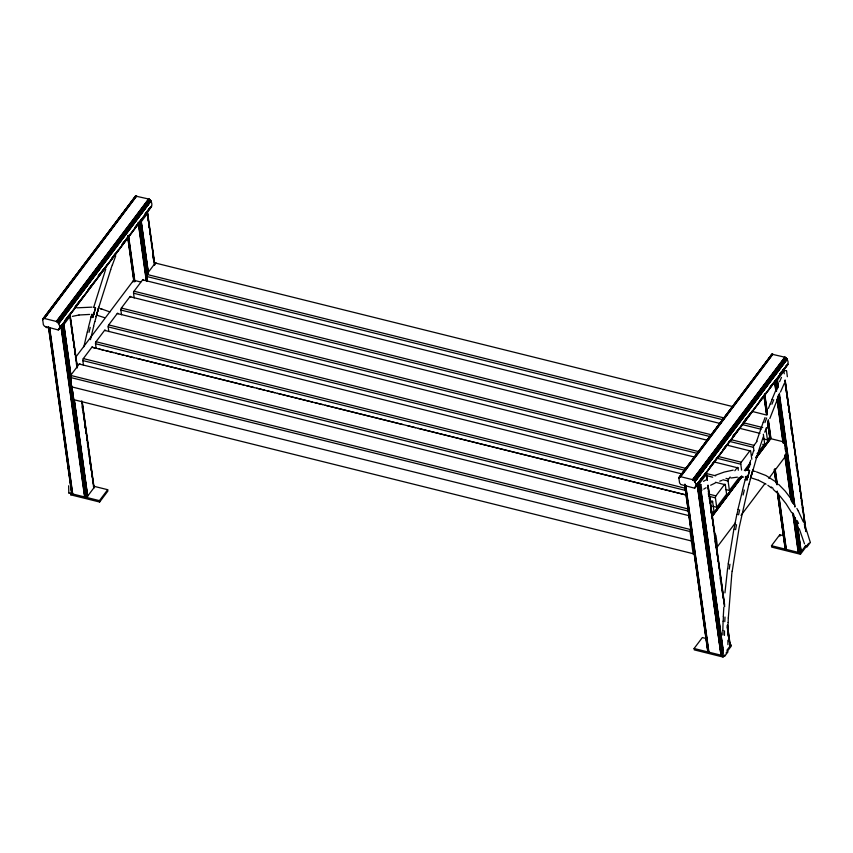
<?xml version="1.0" encoding="UTF-8"?>
<svg xmlns="http://www.w3.org/2000/svg" width="853" height="853" viewBox="0 0 853 853"><rect width="100%" height="100%" fill="white"/><g stroke="black" fill="none" stroke-linecap="round" stroke-linejoin="round"><path stroke-width="1.28" d="M727.225 626.059L730.04 646.116L729.784 644.537M784.248 373.795L783.811 370.703L782.649 369.861M722.832 635.037L722.917 630.484M724.432 635.442L724.506 630.879M722.822 630.42L723.099 621.197M728.014 626.987L728.142 622.487M728.142 622.498L728.313 617.956M723.195 621.272L723.397 616.623M724.794 621.677L724.997 617.018M42.661 319.406L43.364 324.705L44.559 326.304L57.503 329.759C61.523 329.994 59.475 322.157 56.351 321.453L44.249 318.457L42.661 319.406L135.542 196.073L148.582 198.994C151.525 199.826 153.305 205.893 150.544 207.343M678.86 477.776L680.459 476.646L692.561 479.653C695.685 480.356 697.733 488.193 693.713 487.948L680.769 484.504L679.564 482.905L678.86 477.776L771.912 354.219L784.781 357.183C787.841 357.919 789.91 365.308 786.146 365.532M728.313 617.967L731.65 575.988M769.161 439.796L770.76 438.677L782.862 441.673A2.314 1.514 37 0 1 785.144 443.955M723.301 616.548L723.824 607.165M745.906 476.806L747.793 477.328L749.574 470.398L746.876 480.228L748.198 475.324L747.623 477.392M724.933 592.888L727.577 568.684M749.019 484.173L757.176 455.545M731.554 575.924L732.13 571.158M732.226 571.222L739.114 527.783L748.913 484.152M727.673 568.738L728.323 563.844M729.272 569.132L729.923 564.238M728.227 563.79L733.879 529.255M60.979 326.699L84.607 496.947L87.699 496.051L93.926 487.777L93.414 486.242M783.886 371.162L777.392 380.043L774.855 380.875M733.985 529.286L734.945 524.328M735.574 529.692L736.544 524.734M734.838 524.296L736.875 514.38M736.981 514.412L738.058 509.454M738.581 514.807L739.647 509.849M83.85 346.776L87.294 331.934M737.952 509.422L742.718 489.665M97.402 311.91L96.101 316.708L98.756 307.133L97.615 311.761M90.439 339.654L93.67 326.358M87.401 331.966L88.616 327.03M89 332.361L90.215 327.424M743.091 495.007L744.317 490.07M88.509 326.998L91.058 317.167M742.611 489.643L745.159 479.802M93.574 326.326L94.811 321.506M91.879 314.33L93.521 314.757L94.107 312.678L92.774 317.583L95.525 307.794M94.918 321.528L96.197 316.719M91.804 314.725L91.143 317.177L91.921 314.352M746.236 476.145L745.245 479.823L746.002 476.998M750.203 479.354L752.527 470.877M95.568 307.965L93.563 314.757M751.514 474.556L750.587 477.861L752.858 469.779M93.862 307.357L95.461 307.794M747.932 470.035L749.542 470.429M98.852 307.144L110.751 269.569M749.233 465.141L750.661 460.289M752.122 455.449L753.615 450.629M758.648 450.832L763.264 436.832M785.165 547.797L786.327 549.407L778.64 493.972M756.686 441.065L763.211 422.224M105.793 268.94L93.67 307.432M110.645 269.569L112.276 264.974M764.746 432.204L766.378 427.62M112.383 264.974L115.72 255.879M763.328 422.224L765.034 417.575M764.928 422.619L766.634 417.981M769.822 418.524L776.827 400.729M768.414 408.395L770.206 403.853M770.323 403.853L772.136 399.343M771.922 404.247L773.735 399.737M772.029 399.353L775.74 390.45M780.484 392.039L784.248 383.519M779.557 381.707L781.497 377.399M96.656 315.141L98.49 308.317M71.727 492.085L71.62 493.29L72.718 493.994L49.645 327.701M707.937 650.274L707.83 651.489L708.918 652.182L685.844 485.901M42.821 318.947L135.542 196.073M42.661 319.758L135.883 195.987M43.844 318.425L136.075 195.966M44.047 318.436L136.277 195.966M44.249 318.457L136.48 195.987M44.463 318.5L136.693 196.041M56.351 321.453L148.582 198.994M56.565 321.517L148.795 199.058M56.778 321.602L149.008 199.133M56.991 321.698L149.222 199.239M57.204 321.816L149.435 199.357M57.407 321.944L149.638 199.485M57.599 322.093L149.829 199.634M57.78 322.253L150.011 199.783M57.951 322.413L150.181 199.954M58.111 322.594L150.331 200.135M58.249 322.775L150.469 200.316M58.367 322.967L150.597 200.508M58.462 323.159L150.693 200.7M58.548 323.351L150.778 200.892M58.601 323.543L150.832 201.084M58.644 323.735L150.874 201.276M75.203 306.568L76.802 304.457M98.266 275.956L99.854 273.845M122.118 244.289L123.706 242.177M145.17 213.666L146.759 211.555M65.073 320.323L68.261 316.1M75.416 306.6L80.182 300.267M88.136 289.7L92.113 284.422M98.468 275.977L104.034 268.588M111.988 258.032L115.166 253.81M122.32 244.31L127.097 237.976M135.041 227.42L139.018 222.143M145.383 213.698L150.149 207.364M58.121 329.823L59.71 327.712M65.276 320.323L71.641 311.878M75.618 306.6L83.562 296.044M88.339 289.711L94.694 281.266M98.671 275.988L107.414 264.377M112.191 258.032L118.546 249.588M122.523 244.31L129.677 234.81M135.243 227.42L141.609 218.976M145.586 213.698L150.352 207.364M58.313 329.812L151.535 206.031M58.654 329.716L151.535 206.383M58.942 329.546L151.45 206.703M84.82 496.99L61.021 325.43L63.9 324.492L70.117 316.207L69.434 314.586L69.797 317.22M146.705 280.744L138.655 222.676L141.299 221.705L147.526 213.421L147.174 211.992L154.574 265.048M75.874 356.981L133.207 280.84M74.019 399.769A1.45 0.597 -76 0 1 73.209 399.535L70.138 377.399A1.45 0.597 -76 0 1 70.639 375.416L79.212 364.039L690.088 515.937M83.477 365.265L82.816 360.563A1.45 0.597 -76 0 1 83.327 358.58L91.889 347.203L685.983 494.932M96.154 348.419L95.504 343.716A1.45 0.597 -76 0 1 96.005 341.733L104.567 330.367L681.867 473.916M108.832 331.582L108.182 326.88A1.45 0.597 -76 0 1 108.683 324.897L117.256 313.531L694.726 457.123M121.521 314.746L120.859 310.044A1.45 0.597 -76 0 1 121.371 308.061L129.933 296.695L707.233 440.233M134.198 297.91L133.548 293.208A1.45 0.597 -76 0 1 134.049 291.225L142.611 279.848L720.732 423.632M723.525 419.911L146.226 276.361A1.45 0.597 -76 0 1 146.727 274.389L155.299 263.012L732.77 406.604M93.915 486.285L107.67 489.697L107.862 491.083L99.62 502.022L70.863 494.868L70.671 493.482L72.345 491.264M70.863 494.868L72.356 492.874M99.62 502.022L99.428 500.636L107.67 489.697M678.86 477.595L771.912 354.219M678.871 477.957L772.093 354.176M680.054 476.624L772.477 354.166M680.459 476.646L772.69 354.187M680.673 476.688L772.903 354.23M692.561 479.653L784.781 357.183M692.775 479.706L785.005 357.247M692.988 479.791L785.218 357.332M693.201 479.887L785.432 357.428M693.414 480.004L785.634 357.546M693.617 480.143L785.837 357.674M693.809 480.282L786.039 357.823M693.99 480.442L786.221 357.983M694.161 480.612L786.391 358.153M694.31 480.793L786.541 358.324M694.449 480.975L786.679 358.516M694.566 481.167L786.797 358.697M694.673 481.359L786.903 358.889M694.747 481.55L786.978 359.092M694.811 481.742L787.042 359.273M694.843 481.924L787.074 359.465M732.876 436.267L734.465 434.156M743.219 422.544L746.396 418.322M779.791 373.977L781.38 371.865M696.517 484.845L702.872 476.4M710.027 466.9L714.803 460.567M722.747 450.011L725.935 445.788M733.09 436.288L737.856 429.955M743.421 422.566L749.787 414.121M759.33 401.454L761.708 398.287M769.662 387.72L772.839 383.498M779.994 373.998L784.771 367.664M696.709 484.856L705.463 473.244M710.229 466.911L717.384 457.4M722.949 450.011L729.315 441.566M733.292 436.288L741.236 425.732M743.624 422.566L752.367 410.954M759.522 401.454L764.299 395.12M769.864 387.731L776.219 379.286M780.196 374.009L786.562 365.564M694.523 488.001L787.735 364.231M694.694 487.969L787.756 364.412M695.014 487.831L787.714 364.743M710.25 503.419L711.807 501.351A1.45 0.597 -76 0 1 712.618 501.585L713.929 510.99L711.647 514.018M716.723 507.268L715.422 497.864A1.45 0.597 -76 0 1 715.923 495.881L724.496 484.515A1.45 0.597 -76 0 1 725.306 484.749L726.607 494.154L716.723 507.268L712.852 506.309M725.53 489.473L729.411 490.432L728.099 481.028A1.45 0.597 -76 0 1 728.611 479.045L730.168 476.976M734.838 470.771L737.173 467.679A1.45 0.597 -76 0 1 737.984 467.902L738.314 470.259M741.598 470.067L740.788 464.192A1.45 0.597 -76 0 1 741.289 462.209L749.851 450.832A1.45 0.597 -76 0 1 750.661 451.066L751.813 459.298M753.956 450.874L753.466 447.345A1.45 0.597 -76 0 1 753.967 445.373L757.08 441.236M768.99 425.423L766.655 428.526A1.45 0.597 -76 0 0 766.143 430.509L767.455 439.924L763.574 438.954M692.775 539.075L691.367 540.951L71.439 386.804M729.411 490.432L739.295 477.317M744.37 470.568L750.448 462.497M757.048 453.732L764.651 443.635L763.35 434.23M767.455 439.924L769.737 436.896M711.487 515.99L741.705 475.878M745.469 470.835L750.587 464.171M756.942 455.726L769.662 438.837M711.775 515.82L741.353 476.71M745.959 470.429L749.286 466.015M756.302 456.707L769.982 438.698M712.116 515.734L741.534 476.667M746.311 470.334L749.488 466.111M755.843 457.666L770.163 438.666M711.519 516.769L741.726 476.656M746.492 470.323L749.68 466.101M756.035 457.656L770.355 438.645M711.711 516.769L741.929 476.656M746.695 470.323L748.284 468.212M756.238 457.656L770.547 438.655M711.924 516.801L742.131 476.678M746.908 470.344L748.497 468.233M756.451 457.677L770.76 438.677M717.16 547.04L735.542 522.633M741.012 515.372L764.96 483.566M768.841 478.416L786.423 455.065M724.549 655.051L723.045 657.034L694.289 649.879L694.097 648.504L702.328 637.564L707.329 638.812M808.687 543.318L800.455 554.258L771.698 547.104L771.507 545.717L779.738 534.788L783.491 535.716M726.863 650.327L731.085 644.719L731.277 646.105L726.042 653.057M800.455 554.258L800.263 552.872L805.914 545.366M724.858 656.021L728.035 651.799M810.329 542.529L807.087 546.794M792.725 512.77L798.216 552.36L801.319 551.475M135.254 196.243L134.891 197.299M787.351 376.695L786.626 370.991M699.087 483.406L722.896 654.976L721.969 655.211L721.03 655.189L697.221 483.619L700.1 482.681L706.327 474.396L705.815 472.871L706.188 475.505L712.671 477.19M703.736 489.142L706.049 487.745M703.48 481.369L705.815 480.004M771.741 354.272L771.101 355.498M710.645 485.229L715.23 483.033M715.113 475.356L724.229 472.061L733.175 470.12M719.751 481.177L722.011 480.378M70.65 493.439L68.912 493.045M72.366 316.388L78.977 315.002M730.893 478.021L737.397 477.158M76.855 307.837L92.017 307.144M78.966 315.013L89.661 314.426M724.666 656.096L723.013 655.69M741.652 477.008L743.763 477.072M721.03 655.189L697.008 483.576M97.743 315.461L104.397 317.636M752.186 478.192L758.498 480.282M784.845 370.415L786.53 370.842M751.973 411.381L766.986 415.144M146.727 274.389L724.037 417.927M743.4 422.747L762.774 427.566M741.609 424.41L761.004 429.23M739.284 428.217L759.959 433.356M140.702 282.002L134.763 280.52A2.314 1.514 37 0 0 132.961 281.789M762.689 444.306L765.269 444.946M134.049 291.225L711.349 434.774M730.722 439.583L753.967 445.373M133.548 293.208L709.739 436.48M729.027 441.278L753.466 447.345M726.607 445.053L749.851 450.832M121.371 308.061L698.671 451.61M718.045 456.43L741.289 462.209M120.859 310.044L697.05 453.316M716.349 458.114L740.788 464.192M100.419 308.669L102.019 309.074M713.929 461.889L737.984 467.902M108.683 324.897L685.993 468.446M705.356 473.266L715.688 475.835M726.02 478.405L728.611 479.045M108.182 326.88L685.663 470.472M722.939 479.738L728.099 481.028M715.454 482.265L725.306 484.749M699.204 484.12L700.803 484.525M45.923 327.371L47.523 327.776M700.025 490.017L701.624 490.422M96.005 341.733L685.055 488.204M708.182 493.962L715.923 495.881M95.504 343.716L685.716 490.475M708.96 496.254L715.422 497.864M96.57 348.397L92.7 347.438A1.45 0.597 -76 0 0 91.889 347.203M99.161 349.048L103.032 350.007M105.612 350.647L113.364 352.577M115.944 353.217L123.696 355.147M126.276 355.786L134.028 357.716M136.608 358.356L243.809 385.012M246.389 385.652L254.141 387.582M256.721 388.222L264.473 390.152M267.053 390.791L274.805 392.721M277.385 393.361L312.251 402.03M314.842 402.669L322.583 404.599M325.174 405.239L402.659 424.506M407.809 425.786L415.571 427.726M418.098 428.345L686.793 495.156M710.037 500.935L712.618 501.585M83.327 358.58L689.096 509.209M82.816 360.563L688.531 511.171M805.307 546.421L806.906 546.816M771.507 545.717L800.263 552.872M70.639 375.416L690.567 529.564A1.45 0.597 -76 0 0 690.056 531.547L693.126 553.682A1.45 0.597 -76 0 0 693.947 553.906L73.209 399.535M70.138 377.399L690.056 531.547M70.671 493.482L99.428 500.636M694.097 648.504L722.854 655.648L723.045 657.034M753.753 471.123L755.353 471.517M100.004 308.562L101.251 308.882M756.515 471.901L765.909 475.505L775.1 481.391M102.413 309.266L109.909 311.942M758.488 480.282L766.079 484.163M810.318 542.401L806.607 530.534M767.86 485.314L771.475 487.948M771.304 486.999L773.074 488.342M773.159 489.345L776.561 492.458M778.576 484.312L785.208 491.125L791.264 499.144M779.845 495.881L786.039 503.707L791.723 512.792M796.894 508.42L798.216 510.926M798.301 511L803.259 521.748M797.32 520.863L798.557 523.55M795.721 520.469L796.958 523.156M799.229 528.657L804.486 543.83M804.315 524.531L805.435 527.463M785.101 379.937L806.042 530.843M785.144 380.555L806.085 531.568M785.016 380.854L805.797 531.462M785.24 384.607L785.602 387.241M785.976 389.885L786.338 392.519M786.882 396.485L787.255 399.119M787.799 403.085L788.172 405.719M788.535 408.363L788.897 410.997M789.451 414.963L789.814 417.597M791.104 426.841L791.648 430.797M792.01 433.431L792.384 436.075M792.927 440.031L793.301 442.675M793.663 445.309L794.026 447.953M794.58 451.909L794.943 454.553M795.497 458.509L795.86 461.153M796.222 463.787L796.595 466.431M797.139 470.387L797.512 473.031M798.792 482.265L799.154 484.909M799.709 488.865L800.071 491.499M800.626 495.465L800.988 498.099M801.351 500.743L801.724 503.377M802.268 507.343L802.641 509.977M803.921 519.221L804.283 521.855M804.837 525.821L805.2 528.455M788.545 409.589L788.908 412.234M791.104 428.067L791.467 430.701M796.233 465.024L796.595 467.657M803.921 520.447L804.294 523.092M777.51 379.905L778.299 386.644M779.343 393.105L794.964 506.746M796.979 521.258L801.191 551.614M777.243 380.182L778.16 386.782M779.258 394.704L794.825 506.885M796.841 521.396L801.052 551.752M777.083 380.31L778 386.91M779.098 394.832L794.292 504.368M796.681 521.524L800.892 551.88M776.902 380.427L777.819 387.027M778.917 394.95L794.122 504.486M796.499 521.641L800.711 551.998M776.71 380.534L777.627 387.134M778.725 395.056L793.738 503.27M796.116 520.426L800.519 552.104M776.497 380.63L777.595 388.552M778.512 395.152L793.525 503.366M795.913 520.522L800.306 552.2M776.273 380.715L777.382 388.627M778.288 395.227L793.311 503.451M795.327 517.963L800.082 552.275M776.049 380.779L777.147 388.691M778.245 396.613L785.752 450.725M786.125 453.359L793.077 503.515M795.092 518.027L799.858 552.339M775.814 380.833L776.912 388.744M778.011 396.666L784.781 445.49M785.155 448.134L785.517 450.779M786.071 454.734L792.661 502.246M794.857 518.08L799.624 552.392M775.569 380.864L776.667 388.776M777.765 396.698L784.184 442.888M785.826 454.766L792.416 502.278M794.431 516.801L799.378 552.424M775.334 380.886L776.614 390.12M777.531 396.72L783.939 442.91M785.592 454.788L792.181 502.3M794.196 516.811L799.144 552.445M775.089 380.886L776.561 391.442M777.478 398.042L783.704 442.91M785.346 454.788L791.573 499.666M793.589 514.178L798.898 552.456M775.036 382.187L776.326 391.431M777.424 399.343L783.47 442.899M785.112 454.777L791.339 499.645M793.354 514.167L798.664 552.435M774.812 382.165L776.091 391.399M777.19 399.321L783.235 442.867M785.069 456.067L791.296 500.935M793.13 514.135L798.44 552.403M774.588 382.112L775.878 391.356M776.976 399.268L783.011 442.824M784.845 456.024L790.891 499.57M764.715 393.681L767.284 412.148M768.382 420.071L770.941 438.549M775.153 468.905L777.168 483.416M764.693 394.939L767.071 412.095M768.169 420.007L770.739 438.485M774.95 468.841L777.147 484.675M778.426 493.919L786.125 549.343M764.501 394.864L767.06 413.332M768.158 421.254L770.547 438.41M774.94 470.088L776.955 484.6M778.235 493.844L785.922 549.268M764.32 394.768L766.911 414.462M768.009 422.384L770.366 438.325M774.599 469.896L776.774 484.515M777.893 493.652L785.752 549.183M764.277 395.728L766.772 414.355M767.871 422.267L770.248 439.423M774.46 469.779L776.294 482.979M777.573 492.213L785.442 548.969M763.989 395.621L766.644 414.227M767.647 422.011L770.131 439.306M774.247 469.523L776.177 482.851M777.243 491.211L785.325 548.842M764.021 396.346L766.431 413.801M767.711 423.045L769.907 438.879M774.46 471.57L775.953 482.435M777.211 491.36L785.112 548.415M779.738 534.788L779.93 536.174M706.412 473.479L707.393 480.378M708.054 485.357L724.613 604.596M727.47 625.249L730.285 645.508M706.241 473.212L707.254 479.94M707.979 485.218L724.645 606.376M727.396 625.11L730.136 645.966M705.975 472.967L706.966 479.834M707.809 486.167L724.538 606.526M707.649 486.061L708.011 488.705M708.385 491.339L708.747 493.983M709.301 497.939L709.664 500.583M710.944 509.817L711.317 512.461M711.86 516.417L712.223 519.061M712.596 521.695L713.14 525.661M713.513 528.295L713.876 530.939M714.43 534.895L714.793 537.539M715.155 540.173L715.71 544.129M716.072 546.773L716.435 549.417M716.989 553.373L717.352 556.007M717.725 558.651L718.087 561.295M718.642 565.251L719.004 567.885M719.548 571.851L719.921 574.485M720.284 577.129L720.838 581.085M721.201 583.729L721.563 586.363M722.118 590.329L722.48 592.963M722.854 595.607L723.216 598.241M727.246 627.275L727.609 629.919M727.972 632.553L728.526 636.519M728.889 639.153L729.262 641.797M710.954 511.054L711.317 513.687M712.596 522.932L712.969 525.565M715.166 541.41L715.528 544.043M720.295 578.355L720.657 581M727.982 633.79L728.345 636.423M700.985 484.707L701.763 490.315M700.899 489.43L722.875 647.8M700.75 489.569L722.917 649.25M700.59 489.686L722.939 650.7M699.492 483.214L699.865 485.847M700.409 489.814L722.939 652.14M699.3 483.32L722.928 653.569M698.874 483.491L722.683 655.061M698.639 483.555L722.448 655.125M698.404 483.608L722.214 655.179M698.17 483.64L721.969 655.211M697.925 483.662L721.734 655.232M697.69 483.662L721.489 655.232M697.455 483.651L721.254 655.221M685.641 485.837L708.715 652.129M685.268 484.44L708.523 652.055M685.087 484.355L708.342 651.959M685.044 485.314L708.043 651.745M684.682 484.291L707.926 651.617M684.607 484.76L707.702 651.202M147.537 212.365L154.798 264.59M147.324 212.109L154.67 264.899M147.206 213.207L147.569 215.852M147.932 218.496L148.305 221.13M148.848 225.085L149.211 227.73M149.765 231.685L150.128 234.33M150.501 236.963L150.864 239.608M151.418 243.563L151.781 246.208M153.06 255.442L153.615 259.408M153.071 256.678L153.433 259.312M141.299 221.705L148.443 273.184M141.182 221.855L148.326 273.323M141.044 221.993L148.177 273.461M140.873 222.121L148.017 273.589M140.692 222.238L147.836 273.706M140.5 222.345L147.644 273.813M140.297 222.43L147.43 273.909M140.073 222.516L147.217 273.984M139.839 222.58L147.164 275.37M139.604 222.633L146.929 275.423M139.37 222.665L147.057 278.099M139.124 222.686L147.185 280.754M138.89 222.686L146.876 281.074M138.421 222.644L146.481 280.712M138.207 222.601L146.258 280.669M128.515 235.481L134.923 281.671M128.302 235.417L134.71 281.607M128.291 236.665L134.518 281.533M128.121 236.58L134.347 281.447M127.961 236.473L134.188 281.341M127.694 236.238L134.038 281.234M127.598 236.1L133.868 281.703M70.127 315.152L77.388 367.366M82.176 401.528L94.054 487.468M69.914 314.885L77.26 367.675M82.101 401.838L93.926 487.777M69.775 314.778L77.165 367.824M81.739 400.814L93.83 487.927M69.615 314.672L69.978 317.316M70.341 319.95L70.714 322.594M71.257 326.55L71.631 329.194M71.993 331.828L72.356 334.472M72.91 338.428L73.273 341.072M73.827 345.028L74.19 347.661M74.552 350.306L74.925 352.95M75.469 356.906L75.842 359.539M76.386 363.506L76.749 366.14M82.251 405.74L82.613 408.374M83.167 412.33L83.53 414.974M84.074 418.93L84.447 421.574M84.81 424.208L85.364 428.174M85.727 430.808L86.089 433.452M86.643 437.408L87.006 440.052M87.379 442.686L87.742 445.33M88.296 449.286L88.659 451.93M89.202 455.886L89.576 458.519M89.938 461.164L90.301 463.808M90.855 467.764L91.218 470.398M91.772 474.364L92.135 476.998M92.508 479.642L92.87 482.276M74.563 351.532L74.925 354.176M82.251 406.966L82.624 409.6M84.82 425.444L85.183 428.078M89.949 462.39L90.311 465.034M63.9 324.492L71.034 375.96M74.339 399.716L87.699 496.051M63.772 324.63L70.916 376.098M74.211 399.854L87.582 496.201M63.634 324.769L70.778 376.237M74.072 399.993L87.443 496.339M63.474 324.897L71.162 380.331M72.622 390.887L72.995 393.521M73.539 397.487L87.273 496.467M63.293 325.014L71.162 381.76M71.716 385.727L72.078 388.36M72.452 391.005L72.995 394.96M73.358 397.605L87.102 496.585M63.09 325.121L86.899 496.691M62.887 325.217L86.697 496.787M62.664 325.292L86.473 496.862M62.44 325.366L86.238 496.926M62.205 325.409L86.004 496.979M61.96 325.451L85.769 497.011M61.715 325.462L85.524 497.032M61.48 325.473L85.289 497.032M61.245 325.451L85.055 497.022M49.431 327.648L72.505 493.93M49.239 327.563L72.313 493.855M49.058 327.477L72.132 493.77M48.898 327.381L71.972 493.663M48.642 327.136L71.833 493.546M48.397 326.56L71.62 493.29M68.816 492.959L68.656 485.773M727.876 640.294L727.908 644.655M716.381 545.835A1.152 0.757 37 0 1 716.062 546.453M714.43 534.724A1.152 0.757 37 0 1 714.953 535.545M783.512 442.803A1.152 0.757 37 0 1 783.854 443.133M716.03 547.423A2.314 1.514 37 0 0 717.405 546.091L715.976 535.801A2.314 1.514 37 0 0 714.334 533.765M786.573 454.244A2.314 1.514 37 0 1 785.197 455.577M104.567 330.367A1.45 0.597 -76 0 1 105.377 330.601M79.212 364.039A1.45 0.597 -76 0 1 80.022 364.274M129.933 296.695A1.45 0.597 -76 0 1 130.744 296.919M142.611 279.848A1.45 0.597 -76 0 1 143.432 280.083M155.299 263.012A1.45 0.597 -76 0 1 156.11 263.246M117.256 313.531A1.45 0.597 -76 0 1 118.066 313.755"/></g></svg>
